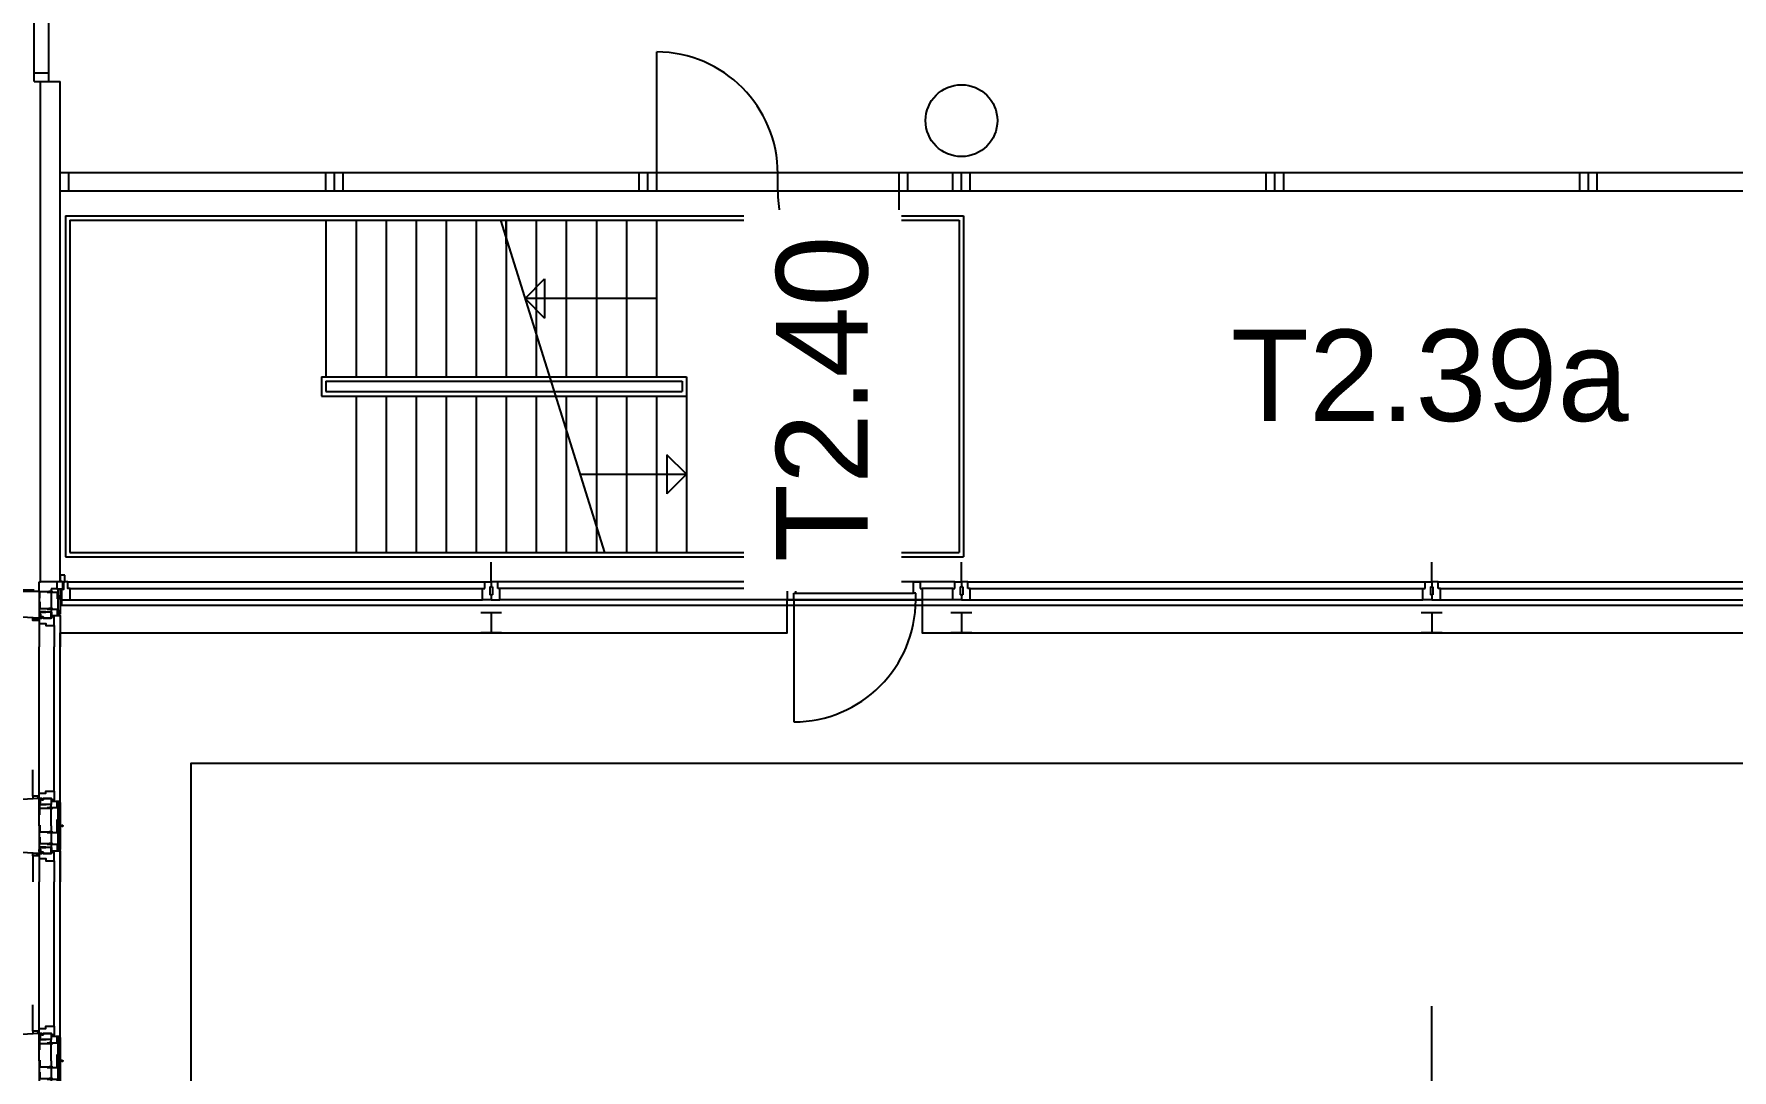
# Model space of a CAD drawing. Header units: millimetres. Extents: x 33769 to 140872, y 29552 to 80652.
# Drawn here: x 65959 to 78958, y 51432 to 59366 of the extents above; entities that cross this region are included whole.
import ezdxf
from ezdxf.enums import TextEntityAlignment as Align

# ---------------------------------------------------------------- set-up
doc = ezdxf.new("R2010")
doc.units = ezdxf.units.MM
doc.layers.get('0').update_dxf_attribs({"linetype": 'CONTINUOUS'})
for name, color, linetype in [('AL2100_BUITENWANDEN', 3, 'CONTINUOUS'), ('AL2400_TRAPPEN', 1, 'CONTINUOUS'), ('AL2800_KONSTRUKTIES', 1, 'CONTINUOUS'), ('AL3100_BUITENWANDOPENINGEN', 1, 'CONTINUOUS'), ('AL3200_BINNENWANDOPENINGEN', 1, 'CONTINUOUS'), ('AL3500_TOEBEHOREN-KOZIJNEN', 1, 'CONTINUOUS'), ('AL4600-RUIMTENUMMER', 2, 'CONTINUOUS'), ('AL4600_RUIMTENUMMERS', 2, 'CONTINUOUS')]:
    doc.layers.add(name, color=color, linetype=linetype)
doc.styles.add('Arial', font='arial.ttf')

# ---------------------------------------------------------------- blocks, each defined once
blk = doc.blocks.new('AH28HA16')
for points in [[(-80, 76), (80, 76)], [(0, -76), (0, 76)], [(-80, -76), (80, -76)]]:
    blk.add_lwpolyline(points)
blk = doc.blocks.new('VIER')
at = {"layer": 'AL2100_BUITENWANDEN'}
for p, q in [((159, 838), (159, 1056)), ((612, 628), (612, 1056)), ((177, 808), (159, 808)), ((182, 778), (159, 798)), ((159, 778), (182, 798)), ((182, 798), (159, 798)), ((177, 643), (177, 808)), ((229, 628), (229, 793)), ((319, 628), (319, 838)), ((319, 838), (499, 828)), ((499, 828), (509, 818)), ((509, 628), (509, 818)), ((182, 778), (159, 778)), ((179, 650), (159, 670)), ((179, 670), (159, 650)), ((179, 670), (159, 670)), ((179, 650), (159, 650)), ((236, 775), (236, 755)), ((236, 685), (236, 665)), ((177, 643), (159, 643)), ((177, 613), (159, 613)), ((179, 605), (159, 605)), ((159, 585), (179, 605)), ((179, 585), (159, 605)), ((179, 585), (159, 585)), ((177, 448), (177, 613)), ((229, 628), (229, 463)), ((319, 628), (319, 418)), ((509, 628), (509, 438)), ((612, 628), (612, 199)), ((182, 478), (159, 478)), ((159, 478), (182, 458)), ((182, 478), (159, 458)), ((182, 458), (159, 458)), ((177, 448), (159, 448)), ((159, 418), (159, 199)), ((236, 480), (236, 500)), ((319, 418), (499, 428)), ((499, 428), (509, 438))]:
    blk.add_line(p, q, dxfattribs=at)
for points in [[(226, 793), (226, 818), (159, 818), (159, 838)], [(159, 643), (159, 808)], [(259, 768), (182, 768), (182, 818)], [(259, 678), (182, 678), (182, 578)], [(314, 713), (314, 763), (214, 763)], [(314, 623), (314, 673), (214, 673)], [(159, 448), (159, 613)], [(314, 543), (314, 493), (214, 493)], [(226, 463), (226, 438), (159, 438), (159, 418)], [(259, 488), (182, 488), (182, 438)]]:
    blk.add_lwpolyline(points, dxfattribs=at)
blk.add_lwpolyline([(179, 578), (179, 623), (143, 623, -0.414214), (139, 627), (139, 629, -0.414214), (143, 633), (179, 633), (179, 678)], format="xyb", dxfattribs=at)
at = {"layer": 'AL3100_BUITENWANDOPENINGEN'}
for p, q in [((205, 895), (205, 1056)), ((319, 878), (319, 1056)), ((369, 856), (369, 1056)), ((369, 399), (369, 199)), ((205, 361), (205, 199)), ((319, 378), (319, 199))]:
    blk.add_line(p, q, dxfattribs=at)
for points in [[(224, 828), (224, 838), (289, 838), (289, 828), (299, 828), (299, 838), (319, 838), (319, 878), (268, 878), (268, 895), (205, 895), (205, 828)], [(229, 793), (319, 793), (319, 808), (309, 808), (309, 823), (319, 823), (319, 838), (299, 838), (299, 828), (289, 828), (289, 838), (229, 838)], [(269, 793), (269, 790), (316, 790), (316, 743), (319, 743), (319, 793)], [(319, 856), (369, 856), (369, 837), (319, 841)], [(224, 428), (224, 418), (289, 418), (289, 428), (299, 428), (299, 418), (319, 418), (319, 378), (268, 378), (268, 361), (205, 361), (205, 428)], [(229, 463), (319, 463), (319, 448), (309, 448), (309, 433), (319, 433), (319, 418), (299, 418), (299, 428), (289, 428), (289, 418), (229, 418)], [(269, 463), (269, 466), (316, 466), (316, 513), (319, 513), (319, 463)], [(319, 399), (369, 399), (369, 418), (319, 415)]]:
    blk.add_lwpolyline(points, close=True, dxfattribs=at)
at = {"layer": 'AL3500_TOEBEHOREN-KOZIJNEN'}
for points in [[(309, 823), (319, 823), (319, 808), (309, 808)], [(329, 840), (329, 846), (319, 846), (319, 841)], [(309, 433), (319, 433), (319, 448), (309, 448)], [(329, 415), (329, 410), (319, 410), (319, 415)]]:
    blk.add_lwpolyline(points, close=True, dxfattribs=at)

msp = doc.modelspace()

# ---------------------------------------------------------------- linework, layer by layer
at = {"layer": 'AL2100_BUITENWANDEN'}
for p, q in [((66009, 55171), (66009, 59002)), ((66009, 59002), (66159, 59002)), ((66159, 55171), (66159, 59002)), ((65999, 55097), (65999, 55171)), ((65999, 55171), (66009, 55171)), ((66159, 55171), (66009, 55171)), ((65959, 55107), (65809, 55107)), ((65999, 55097), (65809, 55097)), ((65999, 55097), (65999, 54892)), ((66081, 55083), (66081, 55103)), ((66134, 55116), (66089, 55116)), ((66089, 55116), (66089, 54937)), ((66141, 55111), (66141, 54922)), ((66159, 55111), (66141, 55111)), ((66141, 55062), (66169, 55062)), ((66169, 55062), (66141, 55042)), ((66141, 55062), (66169, 55042)), ((66141, 55042), (66169, 55042)), ((66159, 55111), (66159, 54922)), ((65999, 54892), (65819, 54902)), ((66081, 54954), (66081, 54974)), ((66136, 54952), (66159, 54932)), ((66159, 54952), (66136, 54932)), ((66136, 54952), (66159, 54952)), ((66136, 54932), (66159, 54932)), ((66141, 54922), (66159, 54922)), ((66159, 54892), (66159, 54673))]:
    msp.add_line(p, q, dxfattribs=at)
for points in [[(66004, 55046), (66004, 55096), (66104, 55096)], [(66004, 55017), (66004, 54967), (66104, 54967)], [(66059, 55091), (66136, 55091), (66136, 55041)], [(66059, 54962), (66136, 54962), (66136, 54912)], [(66092, 54937), (66092, 54912), (66159, 54912), (66159, 54892)]]:
    msp.add_lwpolyline(points, dxfattribs=at)
msp.add_circle((73059, 58702), 275, dxfattribs=at)
at = {"layer": 'AL2400_TRAPPEN'}
for p, q in [((66199, 57973), (66199, 55361)), ((66199, 57973), (73076, 57973)), ((66233, 57939), (66233, 55395)), ((66233, 57939), (73042, 57939)), ((68194, 57939), (68194, 56741)), ((68424, 57939), (68424, 56741)), ((68654, 57939), (68654, 56741)), ((68884, 57939), (68884, 56741)), ((69114, 57939), (69114, 56741)), ((69344, 57939), (69344, 56741)), ((69531, 57939), (70327, 55395)), ((69574, 57939), (69574, 56741)), ((69574, 57760), (69574, 57939)), ((69804, 57939), (69804, 56964)), ((70034, 57939), (70034, 56741)), ((70264, 57939), (70264, 56741)), ((70494, 57939), (70494, 56741)), ((70724, 57939), (70724, 56741)), ((73042, 57939), (73042, 55395)), ((73076, 57973), (73076, 55361)), ((69718, 57340), (69868, 57490)), ((69868, 57490), (69868, 57190)), ((70724, 57340), (69718, 57340)), ((69718, 57340), (69868, 57190)), ((69804, 56964), (69804, 56741)), ((68160, 56741), (70954, 56741)), ((68160, 56741), (68160, 56593)), ((68194, 56707), (70920, 56707)), ((68194, 56707), (68194, 56627)), ((70920, 56707), (70920, 56627)), ((70954, 56741), (70954, 56593)), ((68160, 56593), (70954, 56593)), ((68194, 56627), (70920, 56627)), ((68424, 56593), (68424, 55395)), ((68654, 56593), (68654, 55395)), ((68884, 56593), (68884, 55395)), ((69114, 56593), (69114, 55395)), ((69344, 56593), (69344, 55395)), ((69574, 56593), (69574, 55395)), ((69804, 56593), (69804, 55395)), ((70034, 56593), (70034, 55395)), ((70264, 56593), (70264, 55395)), ((70494, 56593), (70494, 55395)), ((70724, 56593), (70724, 55395)), ((70954, 56593), (70954, 55395)), ((70804, 56144), (70804, 55844)), ((70954, 55994), (70804, 56144)), ((70140, 55994), (70954, 55994)), ((70954, 55994), (70804, 55844)), ((66233, 55395), (73042, 55395)), ((66199, 55361), (73076, 55361))]:
    msp.add_line(p, q, dxfattribs=at)
at = {"layer": 'AL2800_KONSTRUKTIES'}
for p, q in [((69459, 55171), (69459, 55321)), ((73059, 55171), (73059, 55321)), ((76659, 55171), (76659, 55321))]:
    msp.add_line(p, q, dxfattribs=at)
msp.add_lwpolyline([(80559, 54780), (80559, 55032), (81593, 55032), (81593, 54780), (87134, 54780), (87134, 53780), (67159, 53780), (67159, 29602), (66159, 29602), (66159, 54780), (71725, 54780), (71725, 55032), (72759, 55032), (72759, 54780)], close=True, dxfattribs=at)
at = {"layer": 'AL3100_BUITENWANDOPENINGEN'}
for p, q in [((66194, 55221), (66159, 55221)), ((66159, 55221), (66159, 55175)), ((66159, 55175), (66171, 55175)), ((66171, 55175), (66171, 55171)), ((66171, 55171), (66194, 55171)), ((66194, 55171), (66194, 55221)), ((66219, 55171), (69409, 55171)), ((66236, 55120), (69392, 55120)), ((69392, 55120), (69409, 55120)), ((69392, 55032), (69392, 55120)), ((69409, 55171), (69459, 55171)), ((69409, 55120), (69409, 55171)), ((69449, 55131), (69459, 55131)), ((69449, 55131), (69449, 55072)), ((69459, 55171), (69459, 55131)), ((69509, 55171), (69459, 55171)), ((69469, 55131), (69459, 55131)), ((69469, 55131), (69469, 55072)), ((73009, 55171), (69509, 55171)), ((69509, 55120), (69509, 55171)), ((69526, 55120), (69509, 55120)), ((71725, 55120), (69526, 55120)), ((69526, 55032), (69526, 55120)), ((71725, 55120), (71725, 55032)), ((71742, 55120), (71725, 55120)), ((71792, 55171), (71742, 55171)), ((71742, 55171), (71742, 55120)), ((71792, 55083), (71792, 55171)), ((72692, 55083), (72692, 55171)), ((72692, 55171), (72742, 55171)), ((72742, 55171), (72742, 55120)), ((72742, 55120), (72759, 55120)), ((72992, 55120), (72759, 55120)), ((72759, 55120), (72759, 55032)), ((72992, 55032), (72992, 55120)), ((72992, 55120), (73009, 55120)), ((73009, 55171), (73059, 55171)), ((73009, 55120), (73009, 55171)), ((73049, 55131), (73059, 55131)), ((73049, 55131), (73049, 55072)), ((73109, 55171), (73059, 55171)), ((73059, 55171), (73059, 55131)), ((73069, 55131), (73059, 55131)), ((73069, 55131), (73069, 55072)), ((73109, 55171), (76609, 55171)), ((73109, 55120), (73109, 55171)), ((73126, 55120), (73109, 55120)), ((73126, 55120), (76592, 55120)), ((73126, 55032), (73126, 55120)), ((76592, 55120), (76609, 55120)), ((76592, 55032), (76592, 55120)), ((76609, 55171), (76659, 55171)), ((76609, 55120), (76609, 55171)), ((76649, 55131), (76649, 55072)), ((76649, 55131), (76659, 55131)), ((76659, 55171), (76659, 55131)), ((76709, 55171), (76659, 55171)), ((76669, 55131), (76659, 55131)), ((76669, 55131), (76669, 55072)), ((76709, 55171), (80209, 55171)), ((76709, 55120), (76709, 55171)), ((76726, 55120), (76709, 55120)), ((76726, 55120), (80192, 55120)), ((76726, 55032), (76726, 55120)), ((66169, 55032), (66169, 54991)), ((66169, 54991), (87149, 54991)), ((66236, 55032), (69392, 55032)), ((69459, 55032), (69392, 55032)), ((69459, 55072), (69449, 55072)), ((69459, 55072), (69459, 55032)), ((69459, 55072), (69469, 55072)), ((69459, 55032), (69526, 55032)), ((72992, 55032), (69526, 55032)), ((71725, 55032), (71775, 55032)), ((71775, 55083), (71792, 55083)), ((71775, 55032), (71775, 55083)), ((71775, 55032), (71775, 54098)), ((71792, 55083), (72692, 55083)), ((72709, 55083), (72692, 55083)), ((72709, 55032), (72709, 55083)), ((72759, 55032), (72709, 55032)), ((73059, 55032), (72992, 55032)), ((73059, 55072), (73049, 55072)), ((73059, 55072), (73069, 55072)), ((73059, 55072), (73059, 55032)), ((73059, 55032), (73126, 55032)), ((73126, 55032), (76592, 55032)), ((76659, 55032), (76592, 55032)), ((76659, 55072), (76649, 55072)), ((76659, 55072), (76659, 55032)), ((76659, 55072), (76669, 55072)), ((76659, 55032), (76726, 55032)), ((76726, 55032), (80192, 55032)), ((65999, 54852), (65999, 54673)), ((66113, 54835), (66113, 54673)), ((65999, 53730), (65999, 54673)), ((66113, 53730), (66113, 54673)), ((66159, 53730), (66159, 54673)), ((65999, 51930), (65999, 52873)), ((66113, 51930), (66113, 52873)), ((66159, 51930), (66159, 52873))]:
    msp.add_line(p, q, dxfattribs=at)
for points in [[(66179, 55171), (66134, 55171), (66134, 55116), (66179, 55116)], [(66169, 55032), (66236, 55032), (66236, 55120), (66219, 55120), (66219, 55171), (66184, 55171), (66184, 55112), (66169, 55112)], [(65999, 54873), (65949, 54873), (65949, 54892), (65999, 54889)], [(66049, 54937), (66049, 54940), (66002, 54940), (66002, 54987), (65999, 54987), (65999, 54937)], [(66089, 54937), (65999, 54937), (65999, 54922), (66009, 54922), (66009, 54907), (65999, 54907), (65999, 54892), (66019, 54892), (66019, 54902), (66029, 54902), (66029, 54892), (66089, 54892)], [(66094, 54902), (66094, 54892), (66029, 54892), (66029, 54902), (66019, 54902), (66019, 54892), (65999, 54892), (65999, 54852), (66050, 54852), (66050, 54835), (66113, 54835), (66113, 54902)]]:
    msp.add_lwpolyline(points, close=True, dxfattribs=at)
msp.add_arc((71775, 55032), 934, 270, 0, dxfattribs=at)
at = {"layer": 'AL3200_BINNENWANDOPENINGEN'}
for p, q in [((65959, 59002), (65959, 62002)), ((66073, 59002), (66073, 62002)), ((70726, 58163), (70726, 59229)), ((65959, 59069), (66073, 59069)), ((65959, 59002), (66073, 59002)), ((87159, 58302), (66159, 58302)), ((66159, 58163), (66159, 58302)), ((66159, 58188), (66159, 58302)), ((66226, 58163), (66226, 58302)), ((66226, 58188), (66226, 58302)), ((68192, 58163), (68192, 58302)), ((68259, 58163), (68259, 58302)), ((68326, 58163), (68326, 58302)), ((70592, 58163), (70592, 58302)), ((70659, 58163), (70659, 58302)), ((71653, 58163), (71653, 58295)), ((72581, 57235), (72581, 58302)), ((72648, 58163), (72648, 58302)), ((72992, 58163), (72992, 58302)), ((73059, 58163), (73059, 58302)), ((73126, 58163), (73126, 58302)), ((75392, 58163), (75392, 58302)), ((75459, 58163), (75459, 58302)), ((75526, 58163), (75526, 58302)), ((77792, 58163), (77792, 58302)), ((77859, 58163), (77859, 58302)), ((77926, 58163), (77926, 58302)), ((87159, 58163), (66159, 58163))]:
    msp.add_line(p, q, dxfattribs=at)
for centre, radius, start, end in [((70720, 58296), 933, 359.9373, 89.6319), ((72581, 58163), 928, 180, 270)]:
    msp.add_arc(centre, radius, start, end, dxfattribs=at)
at = {"layer": 'AL4600-RUIMTENUMMER'}
msp.add_line((76661, 45009), (76659, 51920), dxfattribs=at)

# ---------------------------------------------------------------- block references
at = {"layer": 'AL2800_KONSTRUKTIES', "rotation": 180}
for p in [(69459, 54856), (73059, 54856), (76659, 54856)]:
    msp.add_blockref('AH28HA16', p, dxfattribs=at)
at = {"layer": 'AL3100_BUITENWANDOPENINGEN', "rotation": 180}
for p in [(66318, 53929), (66318, 52129)]:
    msp.add_blockref('VIER', p, dxfattribs=at)

# ---------------------------------------------------------------- texts
at = {"layer": 'AL4600_RUIMTENUMMERS', "style": 'Arial'}
msp.add_text('T2.39a', height=700, dxfattribs=at).set_placement((75122, 56192), align=Align.BOTTOM_LEFT)

# ---------------------------------------------------------------- next in the draw order: wipeouts: each hides what was drawn before it
msp.add_wipeout([(72600, 55099), (72600, 58019), (71395, 58019), (71395, 55099)]).dxf.layer = 'AL4600_RUIMTENUMMERS'

# ---------------------------------------------------------------- next in the draw order: texts
msp.add_text('T2.40', height=700, rotation=90, dxfattribs=at).set_placement((72550, 55321), align=Align.BOTTOM_LEFT)

doc.saveas('drawing.dxf')
